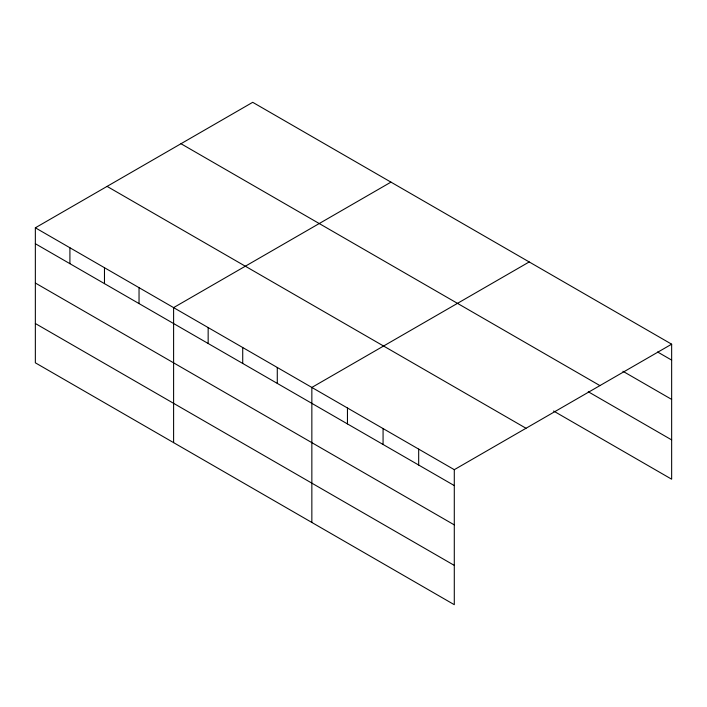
<?xml version="1.0" encoding="UTF-8"?>
<svg xmlns="http://www.w3.org/2000/svg" width="707" height="707" viewBox="0 0 707 707"><rect width="100%" height="100%" fill="white"/><g stroke="black" fill="none" stroke-linecap="round" stroke-linejoin="round"><path stroke-width="1.06" d="M35.35 227.804L454.292 469.678L454.292 604.688L35.35 362.815L35.35 227.804L252.708 102.312L671.65 344.185L671.65 479.196L553.572 411.023M390.962 182.132L173.604 307.625L173.604 442.635M529.207 261.943L311.849 387.436L311.849 522.455M454.292 469.678L671.65 344.185M657.59 351.989L671.65 360.102M622.92 371.272L671.65 399.402M180.983 143.724L599.925 385.598M588.251 391.74L671.65 439.895M107.075 186.392L526.017 428.265M35.35 243.721L454.292 485.594M35.35 283.021L454.292 524.894M35.35 323.514L454.292 565.388M418.677 449.113L418.677 465.038M383.07 428.557L383.07 444.482M347.455 408.001L347.455 423.917M277.285 367.49L277.285 383.406M242.722 347.535L242.722 363.451M208.158 327.58L208.158 343.496M139.04 287.669L139.04 303.586M104.477 267.714L104.477 283.631M69.913 247.759L69.913 263.676"/></g></svg>
